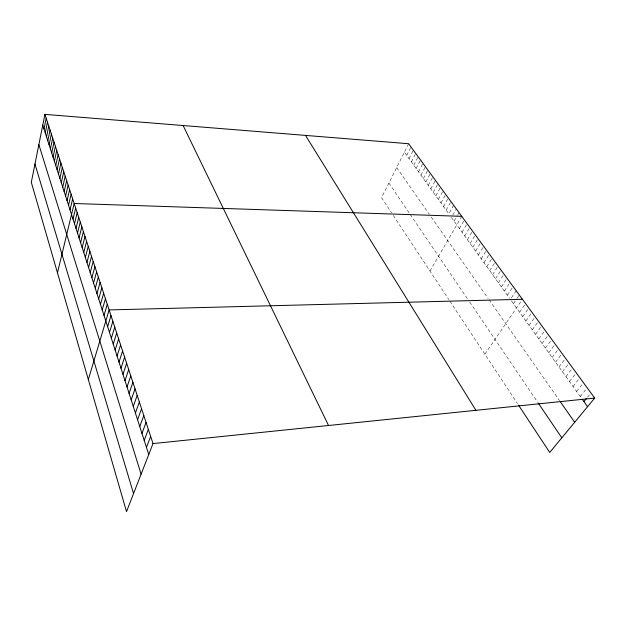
<?xml version="1.0" encoding="UTF-8"?>
<svg xmlns="http://www.w3.org/2000/svg" width="626" height="626" viewBox="0 0 626 626"><rect width="100%" height="100%" fill="white"/><g stroke="black" fill="none" stroke-linecap="round" stroke-linejoin="round"><path stroke-width="0.47" stroke-dasharray="3.13 2.35" d="M408.637 143.73L381.531 197.628L391.532 212.777M406.712 155.381L410.985 146.938M409.036 158.613L413.348 150.162M411.384 161.876L415.727 153.417M413.747 165.162L418.121 156.696M416.133 168.472L420.539 159.99M418.528 171.798L422.973 163.316M420.946 175.163L425.422 166.665M423.379 178.543L427.887 170.045M425.837 181.947L430.375 173.441M428.309 185.382L432.879 176.868M430.798 188.841L435.406 180.319M433.302 192.323L437.95 183.801M435.829 195.836L440.516 187.307M438.38 199.373L443.098 190.836M440.947 202.941L445.704 194.396M443.529 206.533L448.326 197.98M446.135 210.156L450.97 201.595M453.631 205.234L448.764 213.802L404.396 152.165M452.747 215.141L456.315 208.904M454.077 221.181L457.223 215.727M457.676 214.945L459.022 212.605M429.976 271.019L461.753 216.33M459.39 228.568L464.414 219.984M462.043 232.254L467.106 223.654M464.711 235.963L469.813 227.355M467.395 239.695L472.544 231.088M470.11 243.459L475.298 234.852M472.841 247.254L478.068 238.647M475.596 251.081L480.862 242.465M478.366 254.939L483.679 246.315M481.167 258.82L486.519 250.197M483.984 262.74L489.383 254.109M486.825 266.684L492.263 258.053M489.688 270.659L495.174 262.028M492.568 274.673L498.1 266.034M495.479 278.711L501.058 270.072M498.413 282.788L504.04 274.141M501.371 286.896L507.037 278.249M504.345 291.035L510.065 282.389M507.35 295.206L513.117 286.559M511.442 297.843L516.192 290.761M513.437 303.657L516.63 298.938M517.17 298.148L519.298 295.002M484.892 354.214L522.428 299.283M519.619 312.249L525.582 303.594M522.749 316.6L528.759 307.945M525.903 320.981L531.967 312.327M529.087 325.403L535.207 316.748M532.296 329.863L538.47 321.208M535.535 334.362L541.756 325.708M538.798 338.893L545.074 330.246M542.093 343.471L548.423 334.816M545.41 348.079L551.796 339.433M548.759 352.735L555.199 344.089M552.132 357.43L558.635 348.784M555.544 362.157L562.101 353.518M558.979 366.938L565.599 358.299M562.445 371.75L569.12 363.119M565.943 376.609L572.68 367.978M569.472 381.508L576.264 372.885M573.025 386.453L579.887 377.838M576.616 391.446L583.542 382.83M580.239 396.477L587.227 387.87M587.423 397.252L589.77 394.388M451.409 217.48L509.368 298.015M511.403 300.832L581.804 398.652M396.657 167.557L429.279 214.233M431.275 217.089L488.178 298.508M489.141 299.885L559.597 400.687M388.887 183.011L409.248 213.02M410.187 214.397L468.084 299.713M469.703 302.1L537.687 402.268M393.3 215.461L448.858 299.619M449.875 301.169L517.452 403.543"/><path stroke-width="0.94" d="M44.915 114.378L31.3 182.322L126.522 511.622L153.01 443.576L44.915 114.378L408.637 143.73L594.7 398.081L549.722 452.426L518.492 405.108M44.016 128.987L46.183 118.236M45.268 132.892L47.459 122.133M46.535 136.836L48.75 126.061M47.819 140.819L50.057 130.028M49.11 144.833L51.371 134.027M50.416 148.886L52.694 138.064M51.731 152.979L54.032 142.141M53.061 157.103L55.385 146.257M54.399 161.273L56.747 150.412M55.753 165.483L58.124 154.606M57.122 169.724L59.517 158.84M58.5 174.012L60.918 163.112M59.893 178.34L62.334 167.432M61.301 182.706L63.766 171.782M62.717 187.119L65.206 176.188M64.149 191.572L66.669 180.624M65.597 196.071L68.14 185.108M67.06 200.61L69.627 189.639M68.531 205.195L71.129 194.216M70.026 209.827L72.647 198.833M57.475 272.834L74.181 203.497L461.753 216.33M72.999 219.084L75.683 208.075M74.494 223.709L77.194 212.691M75.996 228.388L78.727 217.355M77.514 233.107L80.277 222.066M79.048 237.872L81.834 226.823M80.597 242.685L83.414 231.628M82.155 247.544L85.011 236.479M83.735 252.45L86.615 241.378M85.332 257.411L88.243 246.331M86.944 262.419L89.886 251.331M88.571 267.474L91.545 256.386M90.214 272.584L93.219 261.496M91.873 277.748L94.917 266.653M93.556 282.968L96.623 271.864M95.254 288.234L98.352 277.13M96.967 293.563L100.105 282.451M98.697 298.938L101.866 287.827M100.442 304.377L103.65 293.265M102.21 309.87L105.458 298.759M104.002 315.426L107.281 304.306M88.336 379.575L109.12 309.925L522.428 299.283M107.633 326.709L110.982 315.598M109.48 332.445L112.868 321.334M111.342 338.243L114.769 327.132M113.228 344.104L116.694 332.993M115.129 350.028L118.643 338.916M117.062 356.014L120.615 344.91M119.01 362.071L122.602 350.975M120.974 368.198L124.613 357.102M122.97 374.387L126.648 363.299M124.989 380.647L128.706 369.567M127.023 386.985L130.787 375.913M129.081 393.386L132.9 382.329M131.17 399.865L135.028 388.816M133.275 406.423L137.18 395.382M135.412 413.05L139.363 402.025M137.571 419.764L141.57 408.747M139.754 426.549L143.808 415.547M141.961 433.419L146.061 422.433M144.199 440.368L148.354 429.397M146.461 447.394L150.663 436.447M583.894 401.556L586.249 398.692M153.01 443.576L594.7 398.081M582.329 399.38L587.587 406.681M560.575 402.103L574.676 422.276M538.227 403.066L561.812 437.817M305.496 135.404L475.917 410.32M183.121 125.536L328.54 425.5M42.764 125.114L148.753 454.515M38.859 144.59L141.093 474.187M34.962 164.035L133.541 493.585"/></g></svg>
